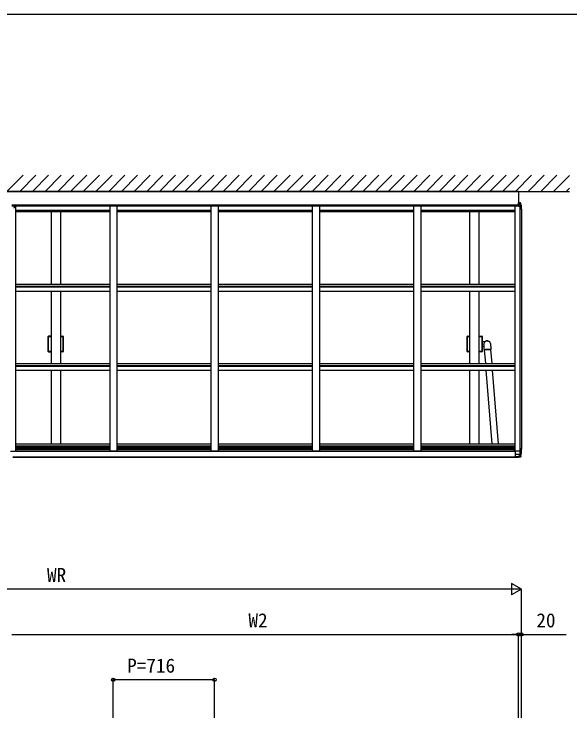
# Model space of a CAD drawing. Units: millimetres, scale not verified. Extents: x -7313 to 6687, y -10401 to 10355.
# Drawn here: x -2491 to 1437, y 5025 to 9999 of the extents above; entities that cross this region are included whole.
import ezdxf
from ezdxf.enums import TextEntityAlignment as Align

# ---------------------------------------------------------------- set-up
doc = ezdxf.new("R2010")
doc.units = ezdxf.units.MM
doc.header["$LTSCALE"] = 50
for name, color, linetype in [('0-3_YKK_11E', 7, 'Continuous'), ('0-5_YKK_13', 4, 'Continuous'), ('0-6_YKK_A1', 4, 'Continuous'), ('0-7_YKK_D', 6, 'Continuous'), ('0-8_YKK_ZWAK', 7, 'Continuous')]:
    doc.layers.add(name, color=color, linetype=linetype)
doc.styles.add('ＭＳ ゴシック', font='')
doc.styles.get('ＭＳ ゴシック').set_extended_font_data('MS Gothic')

msp = doc.modelspace()

# ---------------------------------------------------------------- linework, layer by layer
at = {"layer": '0-3_YKK_11E'}
for p, q in [((-2229.46, 7722.17), (-2247.46, 7722.17)), ((-2244.26, 7719.97), (-2229.46, 7719.97)), ((-2163.46, 7722.17), (-2145.46, 7722.17)), ((-2163.46, 7719.97), (-2148.66, 7719.97)), ((712.54, 7722.17), (730.54, 7722.17)), ((715.74, 7719.97), (730.54, 7719.97)), ((796.54, 7722.17), (814.54, 7722.17)), ((796.54, 7719.97), (811.34, 7719.97)), ((-2247.46, 7612.17), (-2229.46, 7612.17)), ((-2229.46, 7614.37), (-2244.26, 7614.37)), ((-2148.66, 7614.37), (-2163.46, 7614.37)), ((-2145.46, 7612.17), (-2163.46, 7612.17)), ((730.54, 7612.17), (712.54, 7612.17)), ((730.54, 7614.37), (715.74, 7614.37)), ((811.34, 7614.37), (796.54, 7614.37)), ((814.54, 7612.17), (796.54, 7612.17))]:
    msp.add_line(p, q, dxfattribs=at)
for points in [[(-2246.76, 7616.87), (-2246.76, 7626.37), (-2246.86, 7626.59), (-2246.96, 7626.81), (-2246.96, 7642.52), (-2246.86, 7642.74), (-2246.76, 7642.97), (-2246.76, 7643.37), (-2246.86, 7643.59), (-2246.96, 7643.81), (-2246.96, 7666.52), (-2246.86, 7666.74), (-2246.76, 7666.97), (-2246.76, 7667.37), (-2246.86, 7667.59), (-2246.96, 7667.81), (-2246.96, 7690.52), (-2246.86, 7690.74), (-2246.76, 7690.97), (-2246.76, 7691.37), (-2246.86, 7691.59), (-2246.96, 7691.81), (-2246.96, 7707.52), (-2246.86, 7707.74), (-2246.76, 7707.97), (-2246.76, 7717.47)], [(-2146.16, 7717.47), (-2146.16, 7707.97), (-2146.06, 7707.74), (-2145.96, 7707.52), (-2145.96, 7691.81), (-2146.06, 7691.59), (-2146.16, 7691.37), (-2146.16, 7690.97), (-2146.06, 7690.74), (-2145.96, 7690.52), (-2145.96, 7667.81), (-2146.06, 7667.59), (-2146.16, 7667.37), (-2146.16, 7666.97), (-2146.06, 7666.74), (-2145.96, 7666.52), (-2145.96, 7643.81), (-2146.06, 7643.59), (-2146.16, 7643.37), (-2146.16, 7642.97), (-2146.06, 7642.74), (-2145.96, 7642.52), (-2145.96, 7626.81), (-2146.06, 7626.59), (-2146.16, 7626.37), (-2146.16, 7616.87)], [(713.24, 7616.87), (713.24, 7626.37), (713.14, 7626.59), (713.04, 7626.81), (713.04, 7642.52), (713.14, 7642.74), (713.24, 7642.97), (713.24, 7643.37), (713.14, 7643.59), (713.04, 7643.81), (713.04, 7666.52), (713.14, 7666.74), (713.24, 7666.97), (713.24, 7667.37), (713.14, 7667.59), (713.04, 7667.81), (713.04, 7690.52), (713.14, 7690.74), (713.24, 7690.97), (713.24, 7691.37), (713.14, 7691.59), (713.04, 7691.81), (713.04, 7707.52), (713.14, 7707.74), (713.24, 7707.97), (713.24, 7717.47)], [(813.84, 7717.47), (813.84, 7707.97), (813.94, 7707.74), (814.04, 7707.52), (814.04, 7691.81), (813.94, 7691.59), (813.84, 7691.37), (813.84, 7690.97), (813.94, 7690.74), (814.04, 7690.52), (814.04, 7667.81), (813.94, 7667.59), (813.84, 7667.37), (813.84, 7666.97), (813.94, 7666.74), (814.04, 7666.52), (814.04, 7643.81), (813.94, 7643.59), (813.84, 7643.37), (813.84, 7642.97), (813.94, 7642.74), (814.04, 7642.52), (814.04, 7626.81), (813.94, 7626.59), (813.84, 7626.37), (813.84, 7616.87)]]:
    msp.add_lwpolyline(points, dxfattribs=at)
for centre, radius, start, end in [((-2247.46, 7720.17), 2, 90, 181.08102), ((-5056.21, 7667.17), 2807.25, 358.91898, 1.08102), ((-2244.26, 7717.47), 2.5, 90, 180), ((-2148.66, 7717.47), 2.5, 0, 90), ((-2145.46, 7720.17), 2, 358.91898, 90), ((663.29, 7667.17), 2807.25, 178.91898, 181.08102), ((712.54, 7720.17), 2, 90, 181.08102), ((-2096.21, 7667.17), 2807.25, 358.91898, 1.08102), ((715.74, 7717.47), 2.5, 90, 180), ((811.34, 7717.47), 2.5, 0, 90), ((814.54, 7720.17), 2, 358.91898, 90), ((3623.29, 7667.17), 2807.25, 178.91898, 181.08102), ((-2247.46, 7614.17), 2, 178.91898, 270), ((-2244.26, 7616.87), 2.5, 180, 270), ((-2148.66, 7616.87), 2.5, 270, 0), ((-2145.46, 7614.17), 2, 270, 1.08102), ((712.54, 7614.17), 2, 178.91898, 270), ((715.74, 7616.87), 2.5, 180, 270), ((811.34, 7616.87), 2.5, 270, 0), ((814.54, 7614.17), 2, 270, 1.08102)]:
    msp.add_arc(centre, radius, start, end, dxfattribs=at)
at = {"layer": '0-5_YKK_13'}
for p, q in [((1073.54, 8745.97), (-2506.46, 8745.97)), ((1073.54, 8745.97), (1073.54, 8649.12)), ((1082.54, 8666.01), (1073.54, 8666.48)), ((1073.54, 8666.48), (1073.54, 8665.62)), ((1073.54, 8665.62), (1073.54, 8663.74)), ((1073.54, 8663.74), (1073.54, 8658.48)), ((1073.54, 8658.48), (1080.85, 8658.48)), ((1073.54, 8640.18), (1073.54, 8658.48)), ((1073.54, 8649.12), (-2506.46, 8649.12)), ((1084.54, 8640.18), (1073.54, 8640.18)), ((1084.54, 8627.48), (1084.54, 8640.18)), ((1087.54, 8620.48), (1087.54, 8625.48)), ((1091.39, 8620.48), (1087.54, 8620.48)), ((1091.39, 8620.48), (1094.68, 8620.48)), ((1094.68, 8620.48), (1095.54, 8620.48)), ((1095.54, 8620.48), (1095.54, 8625.48)), ((816.54, 7683.67), (816.54, 7650.67)), ((836.01, 7683.17), (833.54, 7683.17)), ((833.54, 7682.17), (835.1, 7682.17)), ((833.54, 7682.17), (833.54, 7680.13)), ((834.04, 7681.17), (833.54, 7680.67)), ((834.29, 7681.17), (834.04, 7681.17)), ((875.29, 7670.48), (875.2, 7671.1)), ((816.54, 7650.67), (830.26, 7651.07)), ((841.78, 7530.19), (834.06, 7625.51)), ((854.88, 7629.05), (854.88, 7629.09)), ((875.98, 7628.11), (883.91, 7530.19)), ((887.73, 6962.79), (845.69, 7481.84)), ((887.83, 7481.84), (929.86, 6962.79)), ((1087.54, 6929.13), (1087.54, 6924.13)), ((1094.68, 6929.13), (1095.54, 6929.13)), ((1095.54, 6929.13), (1095.54, 6924.13)), ((1049.54, 6909.28), (1049.54, 6887.13)), ((1049.54, 6871.73), (1049.54, 6870.73)), ((1049.54, 6871.73), (1073.54, 6871.73)), ((1050.54, 6869.73), (1049.54, 6870.73)), ((1050.54, 6869.73), (1073.54, 6869.73)), ((1080.85, 6874.13), (1073.54, 6874.13)), ((1073.54, 6868.87), (1073.54, 6874.13)), ((1073.54, 6866.99), (1073.54, 6868.87)), ((1073.54, 6866.13), (1073.54, 6866.99)), ((1082.54, 6866.6), (1073.54, 6866.13))]:
    msp.add_line(p, q, dxfattribs=at)
for points in [[(1090.2, 8660.1), (1089.92, 8660.86), (1089.57, 8661.59), (1089.14, 8662.28), (1088.65, 8662.94), (1088.39, 8663.24), (1088.04, 8663.61), (1087.37, 8664.2), (1086.66, 8664.7), (1085.91, 8665.12), (1085.15, 8665.46), (1084.37, 8665.71), (1084, 8665.81), (1083.59, 8665.89), (1082.81, 8665.99)], [(1084.54, 8627.48), (1084.54, 8625.48), (1087.54, 8625.48)], [(833.54, 7682.17), (833.54, 7683.17), (816.54, 7683.67)], [(832.06, 7625.4), (831.64, 7631.96), (831.16, 7638.53), (830.91, 7641.79), (830.79, 7643.39), (830.68, 7644.98), (830.57, 7646.54), (830.46, 7648.07), (830.36, 7649.57), (830.26, 7651.04), (830.17, 7652.48), (830.08, 7653.87), (830, 7655.22), (829.93, 7656.53), (829.86, 7657.79), (829.79, 7659), (829.73, 7660.17), (829.68, 7661.28), (829.64, 7662.38), (829.6, 7663.44), (829.56, 7664.45), (829.54, 7665.39), (829.54, 7665.84), (829.53, 7666.27), (829.53, 7666.67), (829.53, 7667.05), (829.54, 7667.4), (829.55, 7667.74), (829.57, 7668.37)], [(837.49, 7684.56), (840.22, 7686.54), (841.77, 7687.41), (843.46, 7688.16), (845.25, 7688.8), (847.14, 7689.3), (851.14, 7689.85)], [(856.64, 7689.8), (854.01, 7690.12), (851.12, 7690.12)], [(851.14, 7689.85), (854.76, 7689.94), (856.59, 7689.74), (858.42, 7689.36), (860.22, 7688.83), (861.97, 7688.12), (865.33, 7686.28)], [(875.18, 7671.17), (875.28, 7670.55), (875.33, 7670.22), (875.38, 7669.87), (875.43, 7669.5), (875.48, 7669.09), (875.52, 7668.67), (875.57, 7668.22), (875.67, 7667.28), (875.76, 7666.28), (875.85, 7665.22), (875.94, 7664.13), (876.02, 7663.01), (876.11, 7661.85), (876.19, 7660.64), (876.28, 7659.38), (876.36, 7658.08), (876.45, 7656.73), (876.53, 7655.33), (876.62, 7653.9), (876.7, 7652.43), (876.79, 7650.92), (876.87, 7649.39), (876.95, 7647.83), (877.03, 7646.24), (877.11, 7644.63), (877.26, 7641.37), (877.42, 7638.08), (877.59, 7634.79), (877.98, 7628.22)], [(854.87, 7629.26), (851.99, 7629.07), (849.16, 7628.84), (846.43, 7628.57), (843.83, 7628.28), (841.4, 7627.96), (839.19, 7627.63), (837.23, 7627.29), (835.56, 7626.93), (834.18, 7626.58), (833.14, 7626.22), (832.44, 7625.88), (832.1, 7625.55), (832.12, 7625.24), (832.5, 7624.96), (833.23, 7624.71), (834.14, 7624.51)], [(834.09, 7625.08), (833.86, 7625.21), (833.66, 7625.49), (833.82, 7625.8), (834.35, 7626.13), (835.23, 7626.47), (836.45, 7626.81), (837.99, 7627.16), (839.82, 7627.49), (841.9, 7627.82), (844.22, 7628.13), (846.72, 7628.42), (849.36, 7628.68), (852.09, 7628.9), (854.88, 7629.09)], [(876.06, 7627.1), (876.9, 7627.39), (877.6, 7627.74), (877.94, 7628.06), (877.92, 7628.37), (877.54, 7628.66), (876.81, 7628.91), (875.73, 7629.13), (874.32, 7629.32), (872.61, 7629.46), (870.62, 7629.57), (868.39, 7629.63), (865.95, 7629.64), (863.33, 7629.61), (860.58, 7629.54), (857.75, 7629.42), (854.87, 7629.26)], [(854.88, 7629.09), (857.67, 7629.25), (860.41, 7629.36), (863.06, 7629.42), (865.58, 7629.44), (867.91, 7629.42), (870.02, 7629.35), (871.88, 7629.24), (873.45, 7629.09), (874.7, 7628.9), (875.61, 7628.67), (876.18, 7628.41), (876.38, 7628.12), (876.21, 7627.81), (876.02, 7627.67)], [(1087.54, 6929.13), (1091.39, 6929.13), (1094.68, 6929.13)], [(1084.78, 6887.13), (1049.54, 6887.13), (1049.54, 6871.73)], [(1090.2, 6872.54), (1089.98, 6871.89), (1089.63, 6871.13), (1089.2, 6870.41), (1088.7, 6869.74), (1088.14, 6869.11), (1087.47, 6868.49), (1086.74, 6867.97), (1085.98, 6867.53), (1085.61, 6867.35), (1085.2, 6867.17), (1084.4, 6866.91), (1083.6, 6866.72), (1082.8, 6866.62)]]:
    msp.add_lwpolyline(points, dxfattribs=at)
for centre, radius, start, end in [((1080.85, 8656.48), 2, 17.17182, 90), ((980.54, 8625.48), 107, 0, 17.17182), ((980.54, 8625.48), 115, 0, 17.50691), ((852.54, 7667.17), 23, 123.70247, 177.02046), ((852.54, 7667.17), 23, 93.52262, 112.07108), ((852.54, 7667.17), 23, 9.85978, 68.18156), ((838.45, 6924.05), 249.09, 348.76948, 0.01808), ((843.8, 6924.04), 251.74, 348.19282, 0.01882), ((1080.85, 6876.13), 2, 270, 342.82818)]:
    msp.add_arc(centre, radius, start, end, dxfattribs=at)
for start_param, end_param in [(4.5419598, 6.285241), (3.1436484, 4.5419598)]:
    msp.add_ellipse((855.02, 7626.81), major_axis=(-20.96, -1.3), ratio=0.107617, start_param=start_param, end_param=end_param, dxfattribs=at)
at = {"layer": '0-6_YKK_A1'}
for p, q in [((-2540.98, 8745.97), (-2426.89, 8860.06)), ((-2540.98, 8745.97), (-2426.89, 8860.06)), ((-2451.18, 8745.97), (-2337.09, 8860.06)), ((-2451.18, 8745.97), (-2337.09, 8860.06)), ((-2361.37, 8745.97), (-2247.29, 8860.06)), ((-2361.37, 8745.97), (-2247.29, 8860.06)), ((-2271.57, 8745.97), (-2157.48, 8860.06)), ((-2271.57, 8745.97), (-2157.48, 8860.06)), ((-2181.77, 8745.97), (-2067.68, 8860.06)), ((-2091.97, 8745.97), (-1977.88, 8860.06)), ((-2002.16, 8745.97), (-1888.08, 8860.06)), ((-1912.36, 8745.97), (-1798.27, 8860.06)), ((-1822.56, 8745.97), (-1708.47, 8860.06)), ((-1732.76, 8745.97), (-1618.67, 8860.06)), ((-1642.95, 8745.97), (-1528.87, 8860.06)), ((-1553.15, 8745.97), (-1439.06, 8860.06)), ((-1463.35, 8745.97), (-1349.26, 8860.06)), ((-1373.55, 8745.97), (-1259.46, 8860.06)), ((-1283.74, 8745.97), (-1169.66, 8860.06)), ((-1193.94, 8745.97), (-1079.85, 8860.06)), ((-1104.14, 8745.97), (-990.05, 8860.06)), ((-1014.34, 8745.97), (-900.25, 8860.06)), ((-924.53, 8745.97), (-810.45, 8860.06)), ((-834.73, 8745.97), (-720.64, 8860.06)), ((-744.93, 8745.97), (-630.84, 8860.06)), ((-655.13, 8745.97), (-541.04, 8860.06)), ((-565.32, 8745.97), (-451.24, 8860.06)), ((-475.52, 8745.97), (-361.43, 8860.06)), ((-385.72, 8745.97), (-271.63, 8860.06)), ((-295.92, 8745.97), (-181.83, 8860.06)), ((-206.11, 8745.97), (-92.03, 8860.06)), ((-116.31, 8745.97), (-2.22, 8860.06)), ((-26.51, 8745.97), (87.58, 8860.06)), ((63.29, 8745.97), (177.38, 8860.06)), ((153.1, 8745.97), (267.18, 8860.06)), ((242.9, 8745.97), (356.99, 8860.06)), ((332.7, 8745.97), (446.79, 8860.06)), ((422.5, 8745.97), (536.59, 8860.06)), ((512.31, 8745.97), (626.4, 8860.06)), ((602.11, 8745.97), (716.2, 8860.06)), ((691.91, 8745.97), (806, 8860.06)), ((781.71, 8745.97), (895.8, 8860.06)), ((871.52, 8745.97), (985.61, 8860.06)), ((961.32, 8745.97), (1075.41, 8860.06)), ((1051.12, 8745.97), (1165.21, 8860.06)), ((1140.92, 8745.97), (1255.01, 8860.06)), ((1230.73, 8745.97), (1344.82, 8860.06)), ((1320.53, 8745.97), (1432.94, 8858.38)), ((-2181.77, 8745.97), (-2147.2, 8780.55)), ((1410.33, 8745.97), (1432.94, 8768.58)), ((-2146.44, 8745.97), (-5680.49, 8745.97)), ((-2866.49, 8745.97), (1433.56, 8745.97)), ((1073.54, 8640.18), (1073.54, 8666.05)), ((-2489.96, 8643.41), (-2507.96, 8643.41)), ((-2489.96, 8649.12), (-2489.96, 8646.63)), ((-2489.96, 8649.12), (-2489.96, 8643.41)), ((1057.04, 8646.63), (-2489.96, 8646.63)), ((1073.54, 8642.35), (-2489.96, 8642.35)), ((-2489.96, 8642.2), (-2489.96, 8628.81)), ((1073.54, 8642.17), (-2489.96, 8642.14)), ((-2481.46, 8640.18), (-2481.46, 6909.28)), ((-2481.46, 8612.31), (-1815.46, 8612.31)), ((-1815.46, 8640.18), (-1815.46, 6909.28)), ((-1765.46, 8640.18), (-1765.46, 6909.28)), ((-1765.46, 8612.31), (-1099.46, 8612.31)), ((-1099.46, 8640.18), (-1099.46, 6909.28)), ((-1049.46, 8640.18), (-1049.46, 6909.28)), ((-1049.46, 8612.31), (-383.46, 8612.31)), ((-383.46, 8640.18), (-383.46, 6909.28)), ((-333.46, 8640.18), (-333.46, 6909.28)), ((-333.46, 8612.31), (332.54, 8612.31)), ((332.54, 8640.18), (332.54, 6909.28)), ((382.54, 8640.18), (382.54, 6909.28)), ((382.54, 8612.31), (1048.54, 8612.31)), ((1048.54, 8640.18), (1048.54, 6909.28)), ((1057.04, 8649.12), (1057.04, 8646.63)), ((1083.84, 8625.48), (1087.54, 8625.48)), ((1093.54, 8620.48), (1093.54, 6929.13)), ((-2481.46, 8604.02), (-1815.46, 8604.02)), ((-2229.46, 8603.39), (-2229.46, 8090.67)), ((-2163.46, 8603.39), (-2163.46, 8090.67)), ((-1765.46, 8604.02), (-1099.46, 8604.02)), ((-1049.46, 8604.02), (-383.46, 8604.02)), ((-333.46, 8604.02), (332.54, 8604.02)), ((382.54, 8604.02), (1048.54, 8604.02)), ((730.54, 8090.67), (730.54, 8603.39)), ((796.54, 8090.67), (796.54, 8603.39)), ((-2481.46, 8089.29), (-1815.46, 8089.29)), ((-2481.46, 8076.28), (-1815.46, 8076.28)), ((-2481.46, 8071.73), (-1815.46, 8071.73)), ((-1765.46, 8089.29), (-1099.46, 8089.29)), ((-1765.46, 8076.28), (-1099.46, 8076.28)), ((-1765.46, 8071.73), (-1099.46, 8071.73)), ((-1049.46, 8089.29), (-383.46, 8089.29)), ((-1049.46, 8076.28), (-383.46, 8076.28)), ((-1049.46, 8071.73), (-383.46, 8071.73)), ((-333.46, 8089.29), (332.54, 8089.29)), ((-333.46, 8076.28), (332.54, 8076.28)), ((-333.46, 8071.73), (332.54, 8071.73)), ((382.54, 8089.29), (1048.54, 8089.29)), ((382.54, 8076.28), (1048.54, 8076.28)), ((382.54, 8071.73), (1048.54, 8071.73)), ((-2481.46, 8041.89), (-1815.46, 8041.89)), ((-2229.46, 8042.31), (-2229.46, 7530.19)), ((-2163.46, 8042.31), (-2163.46, 7530.19)), ((-1765.46, 8041.89), (-1099.46, 8041.89)), ((-1049.46, 8041.89), (-383.46, 8041.89)), ((-333.46, 8041.89), (332.54, 8041.89)), ((382.54, 8041.89), (1048.54, 8041.89)), ((730.54, 7530.19), (730.54, 8042.31)), ((796.54, 7530.19), (796.54, 8042.31)), ((-2481.46, 7528.81), (-1815.46, 7528.81)), ((-2481.46, 7515.8), (-1815.46, 7515.8)), ((-2481.46, 7511.26), (-1815.46, 7511.26)), ((-1765.46, 7528.81), (-1099.46, 7528.81)), ((-1765.46, 7515.8), (-1099.46, 7515.8)), ((-1765.46, 7511.26), (-1099.46, 7511.26)), ((-1049.46, 7528.81), (-383.46, 7528.81)), ((-1049.46, 7515.8), (-383.46, 7515.8)), ((-1049.46, 7511.26), (-383.46, 7511.26)), ((-333.46, 7528.81), (332.54, 7528.81)), ((-333.46, 7515.8), (332.54, 7515.8)), ((-333.46, 7511.26), (332.54, 7511.26)), ((382.54, 7528.81), (1048.54, 7528.81)), ((382.54, 7515.8), (1048.54, 7515.8)), ((382.54, 7511.26), (1048.54, 7511.26)), ((-2481.46, 7481.42), (-1815.46, 7481.42)), ((-2229.46, 7481.84), (-2229.46, 6962.76)), ((-2163.46, 7481.84), (-2163.46, 6962.76)), ((-1765.46, 7481.42), (-1099.46, 7481.42)), ((-1049.46, 7481.42), (-383.46, 7481.42)), ((-333.46, 7481.42), (332.54, 7481.42)), ((382.54, 7481.42), (1048.54, 7481.42)), ((730.54, 6962.76), (730.54, 7481.84)), ((796.54, 6962.76), (796.54, 7481.84)), ((-2481.46, 6961.39), (-1815.46, 6961.39)), ((-2481.46, 6948.39), (-1815.46, 6948.39)), ((-2481.46, 6943.31), (-1815.46, 6943.31)), ((-1815.46, 6939.38), (-2481.46, 6939.38)), ((-2481.46, 6931.19), (-1815.46, 6931.19)), ((-2481.46, 6922.79), (-1815.46, 6922.79)), ((-2476.46, 6907.18), (-2476.46, 6922.79)), ((-1765.46, 6961.39), (-1099.46, 6961.39)), ((-1765.46, 6948.39), (-1099.46, 6948.39)), ((-1765.46, 6943.31), (-1099.46, 6943.31)), ((-1099.46, 6939.38), (-1765.46, 6939.38)), ((-1765.46, 6931.19), (-1099.46, 6931.19)), ((-1765.46, 6922.79), (-1099.46, 6922.79)), ((-1049.46, 6961.39), (-383.46, 6961.39)), ((-1049.46, 6948.39), (-383.46, 6948.39)), ((-1049.46, 6943.31), (-383.46, 6943.31)), ((-383.46, 6939.38), (-1049.46, 6939.38)), ((-1049.46, 6931.19), (-383.46, 6931.19)), ((-1049.46, 6922.79), (-383.46, 6922.79)), ((-333.46, 6961.39), (332.54, 6961.39)), ((-333.46, 6948.39), (332.54, 6948.39)), ((-333.46, 6943.31), (332.54, 6943.31)), ((332.54, 6939.38), (-333.46, 6939.38)), ((-333.46, 6931.19), (332.54, 6931.19)), ((-333.46, 6922.79), (332.54, 6922.79)), ((382.54, 6961.39), (1048.54, 6961.39)), ((382.54, 6948.39), (1048.54, 6948.39)), ((382.54, 6943.31), (1048.54, 6943.31)), ((1048.54, 6939.38), (382.54, 6939.38)), ((382.54, 6931.19), (1048.54, 6931.19)), ((382.54, 6922.79), (1048.54, 6922.79)), ((1043.54, 6922.79), (1043.54, 6907.18)), ((1083.84, 6924.13), (1087.54, 6924.13)), ((-2516.76, 6909.28), (-2481.46, 6909.28)), ((-2499.97, 6869.13), (1073.54, 6869.13)), ((-2499.97, 6866.99), (1073.54, 6866.99)), ((1049.54, 6907.18), (-2476.46, 6907.18)), ((-1765.46, 6909.28), (-1815.46, 6909.28)), ((-1049.46, 6909.28), (-1099.46, 6909.28)), ((-333.46, 6909.28), (-383.46, 6909.28)), ((382.54, 6909.28), (332.54, 6909.28))]:
    msp.add_line(p, q, dxfattribs=at)
for points in [[(-2489.96, 8643.41), (-2489.96, 8642.2), (-2507.96, 8642.14)], [(1083.84, 8640.18), (1083.84, 6909.28), (1048.54, 6909.28)]]:
    msp.add_lwpolyline(points, dxfattribs=at)
msp.add_arc((-2490.96, 8628.81), 1, 270.5, 0, dxfattribs=at)
at = {"layer": '0-7_YKK_D'}
for p, q in [((1093.53, 5934.87), (1024.25, 5974.87)), ((1024.25, 5974.87), (1024.25, 5894.87)), ((1013.53, 5934.87), (-5260.46, 5934.87)), ((1093.53, 5934.87), (954.97, 5934.87)), ((1093.53, 5934.87), (1024.25, 5894.87)), ((1093.53, 5024.87), (1093.53, 5935.87)), ((-2506.46, 5614.87), (1073.53, 5614.87)), ((1073.53, 5614.87), (1025.53, 5614.87)), ((1073.53, 5024.87), (1073.53, 5615.87)), ((1073.53, 5024.87), (1073.53, 5615.87)), ((1073.53, 5614.87), (1093.53, 5614.87)), ((1093.53, 5024.87), (1093.53, 5615.87)), ((1093.53, 5614.87), (1410.35, 5614.87)), ((-1790.46, 5024.87), (-1790.46, 5295.87)), ((-1074.46, 5294.87), (-1790.46, 5294.87)), ((-1074.46, 5024.87), (-1074.46, 5295.87))]:
    msp.add_line(p, q, dxfattribs=at)
for centre in [(1073.53, 5614.87), (1073.53, 5614.87), (1093.53, 5614.87), (-1790.46, 5294.87), (-1074.46, 5294.87)]:
    msp.add_circle(centre, 12, dxfattribs=at)
at = {"layer": '0-8_YKK_ZWAK'}
msp.add_line((-7312.6, 9998.9), (6687.4, 9998.9), dxfattribs=at)

# ---------------------------------------------------------------- texts
at = {"layer": '0-7_YKK_D', "style": 'ＭＳ ゴシック'}
for s, p in [('WR', (-2258.31, 5954.87)), ('W2', (-835.08, 5634.87)), ('20', (1199.49, 5634.87)), ('P=716', (-1692.1, 5314.87))]:
    msp.add_text(s, height=99.71, dxfattribs=at).set_placement(p, align=Align.BOTTOM_LEFT)

doc.saveas('drawing.dxf')
